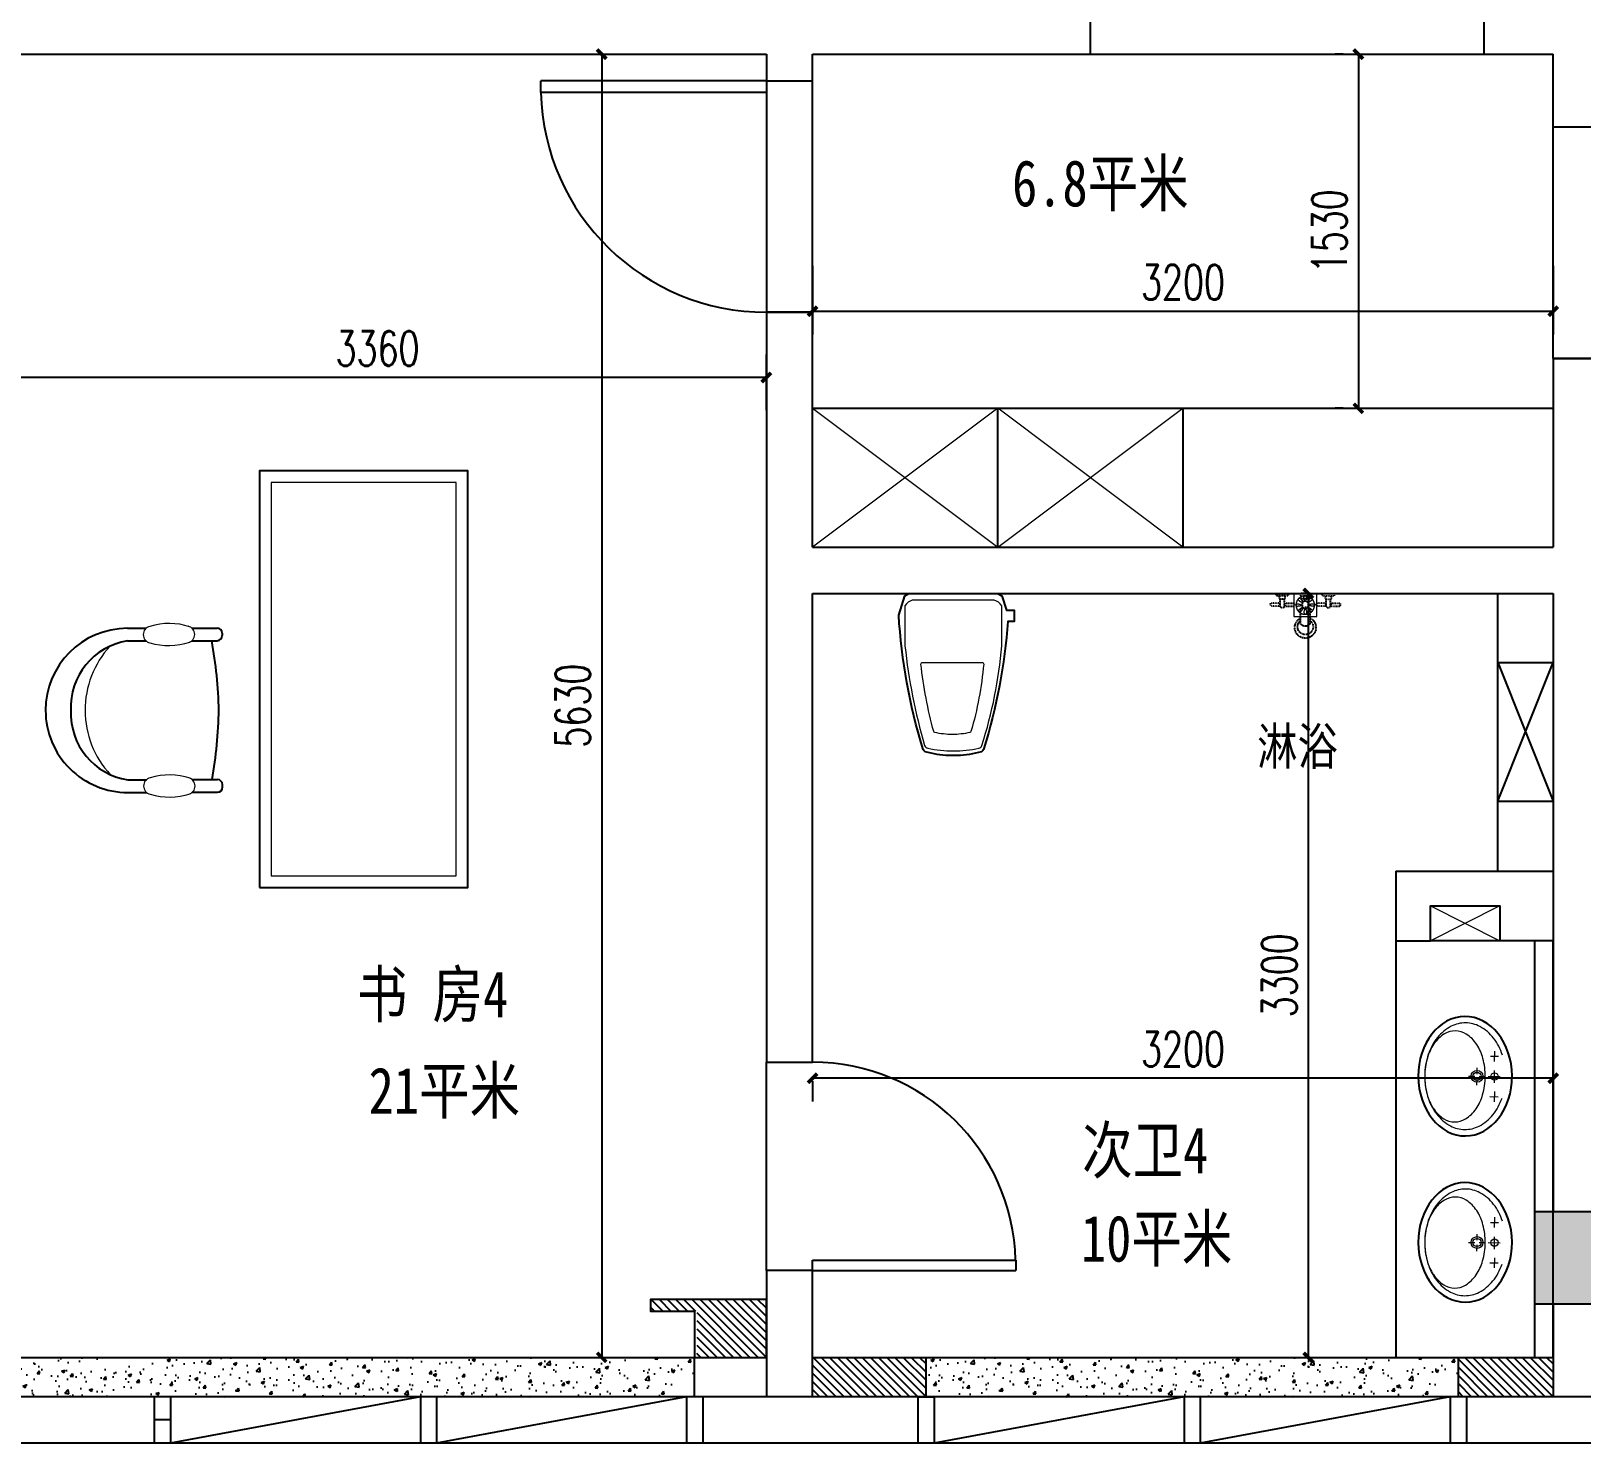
# Model space of a CAD drawing. Header units: millimetres. Extents: x 561810 to 956823, y -438984 to -391712.
# Drawn here: x 567813 to 574510, y -415003 to -408903 of the extents above; entities that cross this region are included whole.
import ezdxf

# ---------------------------------------------------------------- set-up
doc = ezdxf.new("R2010")
doc.units = ezdxf.units.MM
doc.header["$LTSCALE"] = 10
doc.header["$MEASUREMENT"] = 0
doc.linetypes.add('DOT2', pattern=[3.175, 0, -3.175])
doc.linetypes.add('HIDDEN', pattern=[9.525, 6.35, -3.175])
doc.layers.get('0').update_dxf_attribs({"linetype": 'CONTINUOUS'})
doc.layers.get('DEFPOINTS').update_dxf_attribs({"color": 1, "linetype": 'CONTINUOUS'})
for name, color, linetype in [('P-平面洁具', 1, 'CONTINUOUS'), ('PUB_DIM', 3, 'CONTINUOUS'), ('PUB_HATCH', 144, 'CONTINUOUS'), ('WALL', 7, 'CONTINUOUS'), ('WINDOW', 4, 'CONTINUOUS'), ('填充', 8, 'CONTINUOUS'), ('墙', 7, 'CONTINUOUS')]:
    doc.layers.add(name, color=color, linetype=linetype)
for name, color, linetype, lineweight in [('五金配件nj', 1, 'CONTINUOUS', 20), ('家居内线', 251, 'CONTINUOUS', 13), ('细线', 250, 'CONTINUOUS', 5)]:
    doc.layers.add(name, color=color, linetype=linetype, lineweight=lineweight)
doc.styles.add('12', font='', dxfattribs={"width": 0.8})
doc.styles.add('_TCH_DIM_T3', font='SIMPLEX', dxfattribs={"width": 0.705882, "bigfont": 'GBCBIG'})
doc.styles.get('12').set_extended_font_data('SimSun')
doc.dimstyles.new('_TCH_ARCH&&100', dxfattribs={"dimtxt": 297.5, "dimasz": 100, "dimexe": 250, "dimexo": 300, "dimgap": 126.25, "dimtad": 1, "dimdec": 0, "dimzin": 0, "dimdsep": 46, "dimtxsty": '_TCH_DIM_T3', "dimblk": 'ARCHTICK', "dimcen": 0.09, "dimclrt": 7, "dimazin": 0, "dimtfac": 1, "dimtdec": 0, "dimtix": 1, "dimtmove": 0, "dimatfit": 3, "dimldrblk": 'ARCHTICK', "dimfxl": 0, "dimtolj": 1, "dimtzin": 0, "dimarcsym": 0})

# ---------------------------------------------------------------- blocks, each defined once
blk = doc.blocks.new('$DORLIB2D$00000001')
for p, q in [((0.45, 0.975), (0.5, 0.975)), ((0.45, 0), (0.45, 0.975)), ((0.5, 0), (0.5, 0.975)), ((0.5, 0), (0.45, 0))]:
    blk.add_line(p, q)
blk.add_arc((0.475, 0), 0.975, 91.46928, 180)
blk = doc.blocks.new('yizi')
at = {"color": 140}
for p, q in [((366058.3, -33796.8), (366058.3, -33807.7)), ((366189, -33774.7), (366080, -33774.9)), ((366467.3, -33774), (366386.7, -33774.2)), ((366189.2, -33829.2), (366080.2, -33829.5)), ((366467.4, -33828.5), (366386.9, -33828.7)), ((366059.9, -34462.3), (366059.9, -34451.3)), ((366190.7, -34429.2), (366081.7, -34429.5)), ((366190.8, -34483.8), (366081.8, -34484)), ((366468.9, -34428.5), (366388.4, -34428.7)), ((366469.1, -34483.1), (366388.5, -34483.3))]:
    blk.add_line(p, q, dxfattribs=at)
for centre, radius, start, end in [((366080.1, -33796.8), 21.8, 90.14267, 180.14267), ((366080.1, -33807.7), 21.8, 180.14267, 270.14267), ((366468.2, -34128.5), 354.5, 0.14267, 90.14267), ((368085.4, -34175.1), 2012.2, 170.10779, 178.74977), ((366424.1, -34114.5), 289.3, 357.35196, 81.38442), ((368085.1, -34073.9), 2012.2, 181.53557, 190.17755), ((366424.2, -34142.7), 289.3, 278.90092, 2.93338), ((366468.2, -34128.5), 354.5, 270.14267, 0.14267), ((366081.7, -34451.3), 21.8, 90.14267, 180.14267), ((366081.7, -34462.2), 21.8, 180.14267, 270.14267)]:
    blk.add_arc(centre, radius, start, end, dxfattribs=at)
at = {"layer": '细线'}
for centre, radius, start, end in [((366288.5, -34037.1), 283.2, 73.21875, 108.55947), ((366212.9, -33801.9), 36.2, 101.96777, 258.31757), ((366363, -33801.5), 36.2, 281.96777, 78.31757), ((366287.4, -33566.2), 283.2, 251.72587, 287.06659), ((366246.2, -34127.2), 405.5, 359.87471, 42.96681), ((366246.2, -34131), 405.5, 317.31853, 0.41063), ((366214.6, -34456.4), 36.2, 101.96777, 258.31757), ((366290.2, -34691.7), 283.2, 73.21875, 108.55947), ((366364.6, -34456), 36.2, 281.96777, 78.31757), ((366289, -34220.8), 283.2, 251.72587, 287.06659)]:
    blk.add_arc(centre, radius, start, end, dxfattribs=at)
blk = doc.blocks.new('A$C4867019A')
at = {"layer": 'P-平面洁具', "color": 1, "linetype": 'DOT2', "ltscale": 5e-05}
for p, q in [((10, 276.5), (0, 276.5)), ((10, 223.7), (10, 276.5)), ((41.3, 263.2), (41.3, 298.3)), ((54.8, 263.2), (54.8, 298.3)), ((10, 223.7), (0, 223.7)), ((24.4, 262.9), (10, 262.9)), ((24.4, 237.3), (10, 237.3)), ((24.4, 237.3), (24.4, 262.9)), ((57.6, 259.4), (24.4, 259.4)), ((57.6, 240.9), (24.4, 240.9)), ((41.3, 237.1), (41.3, 202)), ((54.8, 237.1), (54.8, 202)), ((21, 165.1), (61.4, 165.1)), ((21, 137.1), (61.4, 137.1)), ((130.4, 172.1), (65.2, 172.1)), ((10, 77.5), (0, 77.5)), ((10, 77.5), (10.1, 24.7)), ((41.3, 64.2), (41.3, 99.3)), ((54.9, 64.2), (54.8, 99.3)), ((130.4, 130), (65.2, 130)), ((10.1, 24.7), (0.1, 24.7)), ((24.4, 63.9), (10, 63.9)), ((24.4, 38.3), (10.1, 38.3)), ((24.4, 63.9), (24.4, 38.3)), ((57.6, 60.4), (24.4, 60.4)), ((57.6, 41.9), (24.4, 41.8)), ((41.3, 38), (41.3, 2.9)), ((54.9, 38.1), (54.9, 2.9))]:
    blk.add_line(p, q, dxfattribs=at)
blk.add_lwpolyline([(21, 130), (0, 130), (0, 172.1), (21, 172.1)], close=True, dxfattribs=at)
for centre, radius, start, end in [((48, 292.4), 9.01, 41.26194, 138.76478), ((48, 284.7), 22.5, 252.52818, 287.49854), ((48, 215.6), 22.5, 72.52818, 107.49854), ((48, 207.9), 9.01, 221.26194, 318.76478), ((51.9, 250.1), 10.8, 301.30994, 58.71678), ((95.6, 151.1), 36.9, 157.7312, 214.75899), ((95.6, 151.1), 36.9, 145.26773, 157.7312), ((147.2, 150.6), 45.8, 206.73072, 152.02905), ((144, 150.7), 33.6, 217.97433, 140.36306), ((115.6, 151.1), 25.7, 305.17594, 54.85079), ((48.1, 93.3), 9.01, 41.26194, 138.76478), ((48.1, 85.7), 22.5, 252.52818, 287.49854), ((48.1, 16.6), 22.5, 72.52818, 107.49854), ((48.1, 8.9), 9.01, 221.26194, 318.76478), ((52, 51.1), 10.8, 301.30994, 58.71678)]:
    blk.add_arc(centre, radius, start, end, dxfattribs=at)
at = {"layer": '五金配件nj', "color": 250, "linetype": 'HIDDEN', "ltscale": 50}
for p, q in [((14.5, 156.7), (13, 156.1)), ((14.5, 146.2), (13, 146.9)), ((21.5, 172.8), (20.9, 174.3)), ((28.9, 180.2), (27.4, 180.8)), ((45.2, 186.6), (45.8, 188.1)), ((55.7, 186.6), (55.1, 188.1)), ((71.8, 179.6), (73.3, 180.2)), ((79.2, 172.2), (79.8, 173.7)), ((85.6, 155.9), (87.1, 155.3)), ((85.6, 145.4), (87.1, 146)), ((20.9, 129.9), (20.3, 128.4)), ((28.3, 122.5), (26.8, 121.9)), ((44.4, 115.5), (45, 114)), ((54.8, 115.5), (54.2, 114)), ((71.2, 121.9), (72.7, 121.3)), ((78.6, 129.3), (79.2, 127.8))]:
    blk.add_line(p, q, dxfattribs=at)
blk.add_lwpolyline([(0, 201.1), (100, 201.1), (100, 101.1), (0, 101.1)], close=True, dxfattribs=at)
for centre, radius in [((50, 151.1), 40.1), ((49.6, 151.1), 15)]:
    blk.add_circle(centre, radius, dxfattribs=at)
for centre, start, end in [((14.9, 151.5), 112.64006, 247.35994), ((25.5, 176.2), 67.64006, 202.35994), ((50.4, 186.2), 22.64006, 157.35994), ((75.2, 175.6), 337.64006, 112.35994), ((85.2, 150.6), 292.64006, 67.35994), ((24.9, 126.5), 157.64006, 292.35994), ((49.6, 115.9), 202.64006, 337.35994), ((74.6, 125.9), 247.64006, 22.35994)]:
    blk.add_arc(centre, 5, start, end, dxfattribs=at)
for centre, major_axis, start_param, end_param in [((14.5, 151.5), (-18.3, 0), 1.570796, 4.712389), ((24.6, 126.2), (-12.9, -12.9), 1.570796, 4.712389), ((25.2, 176.5), (-12.9, 12.9), 1.570796, 4.712389), ((49.6, 115.5), (0, -18.3), 1.570796, 4.712389), ((50.4, 186.6), (0, 18.3), 1.570796, 4.712389), ((75.5, 175.9), (-12.9, -12.9), -1.570796, 1.570796), ((74.9, 125.6), (-12.9, 12.9), 4.712389, 7.853982), ((85.6, 150.6), (-18.3, 0), 4.712389, 7.853982)]:
    blk.add_ellipse(centre, major_axis=major_axis, ratio=0.286893, start_param=start_param, end_param=end_param, dxfattribs=at)
blk = doc.blocks.new('_ARCHTICK')
at = {"color": 0, "linetype": 'ByBlock', "const_width": 0.4}
blk.add_lwpolyline([(-0.5, -0.5), (0.5, 0.5)], dxfattribs=at)
blk = doc.blocks.new('*D899')
at = {"layer": 'DEFPOINTS', "color": 0}
for p in [(573582.4, -409002.8), (573547.9, -410532.8), (573582.4, -410532.8)]:
    blk.add_point(p, dxfattribs=at)
at = {"layer": 'PUB_DIM', "color": 0, "lineweight": -2}
for p, q in [((573482.4, -409002.8), (573447.9, -409002.8)), ((573482.4, -410532.8), (573447.9, -410532.8))]:
    blk.add_line(p, q, dxfattribs=at)
at = {"layer": 'PUB_DIM', "color": 8, "lineweight": -2}
blk.add_line((573547.9, -409002.8), (573547.9, -410532.8), dxfattribs=at)
at = {"layer": 'PUB_DIM', "color": 8, "lineweight": -2, "xscale": 40, "yscale": 40, "zscale": 40}
for p, rotation in [((573547.9, -409002.8), 90), ((573547.9, -410532.8), 270)]:
    blk.add_blockref('_ARCHTICK', p, dxfattribs=dict(at, rotation=rotation))
at = {"layer": 'PUB_DIM', "color": 142, "insert": (573422.9, -409767.8), "char_height": 150, "attachment_point": 5, "rotation": 90, "style": '_TCH_DIM_T3'}
blk.add_mtext('\\A1;1530', dxfattribs=at)
blk = doc.blocks.new('*D900')
at = {"layer": 'DEFPOINTS', "color": 0}
for p in [(571189.9, -409816.8), (574389.9, -409816.8), (574389.9, -410113.4)]:
    blk.add_point(p, dxfattribs=at)
at = {"layer": 'PUB_DIM', "color": 0, "lineweight": -2}
for p, q in [((571189.9, -409916.8), (571189.9, -410213.4)), ((574389.9, -409916.8), (574389.9, -410213.4))]:
    blk.add_line(p, q, dxfattribs=at)
at = {"layer": 'PUB_DIM', "color": 8, "lineweight": -2}
blk.add_line((571189.9, -410113.4), (574389.9, -410113.4), dxfattribs=at)
at = {"layer": 'PUB_DIM', "color": 8, "lineweight": -2, "xscale": 40, "yscale": 40, "zscale": 40, "rotation": 180}
blk.add_blockref('_ARCHTICK', (571189.9, -410113.4), dxfattribs=at)
at = {"layer": 'PUB_DIM', "color": 8, "lineweight": -2, "xscale": 40, "yscale": 40, "zscale": 40}
blk.add_blockref('_ARCHTICK', (574389.9, -410113.4), dxfattribs=at)
at = {"layer": 'PUB_DIM', "color": 142, "insert": (572789.9, -409988.4), "char_height": 150, "attachment_point": 5, "style": '_TCH_DIM_T3'}
blk.add_mtext('\\A1;3200', dxfattribs=at)
blk = doc.blocks.new('*D901')
at = {"layer": 'DEFPOINTS', "color": 0}
for p in [(567629.7, -410399.6), (567629.7, -410640.1), (570989.9, -410640.1)]:
    blk.add_point(p, dxfattribs=at)
at = {"layer": 'PUB_DIM', "color": 0, "lineweight": -2}
for p, q in [((567629.7, -410540.1), (567629.7, -410299.6)), ((570989.9, -410540.1), (570989.9, -410299.6))]:
    blk.add_line(p, q, dxfattribs=at)
at = {"layer": 'PUB_DIM', "color": 8, "lineweight": -2}
blk.add_line((570989.9, -410399.6), (567629.7, -410399.6), dxfattribs=at)
at = {"layer": 'PUB_DIM', "color": 8, "lineweight": -2, "xscale": 40, "yscale": 40, "zscale": 40, "rotation": 180}
blk.add_blockref('_ARCHTICK', (567629.7, -410399.6), dxfattribs=at)
at = {"layer": 'PUB_DIM', "color": 8, "lineweight": -2, "xscale": 40, "yscale": 40, "zscale": 40}
blk.add_blockref('_ARCHTICK', (570989.9, -410399.6), dxfattribs=at)
at = {"layer": 'PUB_DIM', "color": 142, "insert": (569309.8, -410274.6), "char_height": 150, "attachment_point": 5, "style": '_TCH_DIM_T3'}
blk.add_mtext('\\A1;3360', dxfattribs=at)
blk = doc.blocks.new('*D902')
at = {"layer": 'DEFPOINTS', "color": 0}
for p in [(569696.9, -409002.8), (569696.9, -414632.8), (570278.4, -414632.8)]:
    blk.add_point(p, dxfattribs=at)
at = {"layer": 'PUB_DIM', "color": 0, "lineweight": -2}
for p, q in [((569796.9, -409002.8), (570378.4, -409002.8)), ((569796.9, -414632.8), (570378.4, -414632.8))]:
    blk.add_line(p, q, dxfattribs=at)
at = {"layer": 'PUB_DIM', "color": 8, "lineweight": -2}
blk.add_line((570278.4, -409002.8), (570278.4, -414632.8), dxfattribs=at)
at = {"layer": 'PUB_DIM', "color": 8, "lineweight": -2, "xscale": 40, "yscale": 40, "zscale": 40}
for p, rotation in [((570278.4, -409002.8), 90), ((570278.4, -414632.8), 270)]:
    blk.add_blockref('_ARCHTICK', p, dxfattribs=dict(at, rotation=rotation))
at = {"layer": 'PUB_DIM', "color": 142, "insert": (570153.4, -411817.8), "char_height": 150, "attachment_point": 5, "rotation": 90, "style": '_TCH_DIM_T3'}
blk.add_mtext('\\A1;5630', dxfattribs=at)
blk = doc.blocks.new('*D943')
at = {"layer": 'DEFPOINTS', "color": 0}
for p in [(572900.4, -411332.8), (572900.4, -414632.8), (573331.4, -414632.8)]:
    blk.add_point(p, dxfattribs=at)
at = {"layer": 'PUB_DIM', "color": 0, "lineweight": -2}
for p, q in [((573000.4, -411332.8), (573431.4, -411332.8)), ((573000.4, -414632.8), (573431.4, -414632.8))]:
    blk.add_line(p, q, dxfattribs=at)
at = {"layer": 'PUB_DIM', "color": 8, "lineweight": -2}
blk.add_line((573331.4, -411332.8), (573331.4, -414632.8), dxfattribs=at)
at = {"layer": 'PUB_DIM', "color": 8, "lineweight": -2, "xscale": 40, "yscale": 40, "zscale": 40}
for p, rotation in [((573331.4, -411332.8), 90), ((573331.4, -414632.8), 270)]:
    blk.add_blockref('_ARCHTICK', p, dxfattribs=dict(at, rotation=rotation))
at = {"layer": 'PUB_DIM', "color": 142, "insert": (573206.4, -412982.8), "char_height": 150, "attachment_point": 5, "rotation": 90, "style": '_TCH_DIM_T3'}
blk.add_mtext('\\A1;3300', dxfattribs=at)
blk = doc.blocks.new('*D944')
at = {"layer": 'DEFPOINTS', "color": 0}
for p in [(571189.9, -413340.3), (574389.9, -413340.3), (571189.9, -413426.9)]:
    blk.add_point(p, dxfattribs=at)
at = {"layer": 'PUB_DIM', "color": 8, "lineweight": -2}
blk.add_line((574389.9, -413426.9), (571189.9, -413426.9), dxfattribs=at)
at = {"layer": 'PUB_DIM', "color": 0, "lineweight": -2}
for p, q in [((571189.9, -413440.3), (571189.9, -413526.9)), ((574389.9, -413440.3), (574389.9, -413526.9))]:
    blk.add_line(p, q, dxfattribs=at)
at = {"layer": 'PUB_DIM', "color": 8, "lineweight": -2, "xscale": 40, "yscale": 40, "zscale": 40, "rotation": 180}
blk.add_blockref('_ARCHTICK', (571189.9, -413426.9), dxfattribs=at)
at = {"layer": 'PUB_DIM', "color": 8, "lineweight": -2, "xscale": 40, "yscale": 40, "zscale": 40}
blk.add_blockref('_ARCHTICK', (574389.9, -413426.9), dxfattribs=at)
at = {"layer": 'PUB_DIM', "color": 142, "insert": (572789.9, -413301.9), "char_height": 150, "attachment_point": 5, "style": '_TCH_DIM_T3'}
blk.add_mtext('\\A1;3200', dxfattribs=at)

msp = doc.modelspace()

# ---------------------------------------------------------------- hatches: boundary and pattern name
h = msp.add_hatch()
h.set_pattern_fill('ANSI31', color=250, scale=200, angle=-90, style=0)
h.set_pattern_definition([(315, (570989.9, -414632.755), (17.67767, 17.67767), [])])
h.paths.add_polyline_path([(567549.9, -414432.8), (567749.9, -414432.8), (567749.9, -414382.8), (567249.9, -414382.8), (567249.9, -414632.8), (567549.9, -414632.8)])
h.paths.add_polyline_path([(570989.9, -414382.8), (570489.9, -414382.8), (570489.9, -414432.8), (570689.9, -414432.8), (570689.9, -414632.8), (570989.9, -414632.8)])
h = msp.add_hatch()
h.set_pattern_fill('AR-CONC', color=250, scale=20, style=0)
h.set_pattern_definition([(50, (570679.9, -414802.76), (143.452, -12.5504), [15, -165]), (355, (570679.9, -414802.76), (-27.75, 150.4384), [12, -132]), (100.4514, (570691.86, -414803.8), (115.702, 137.888), [12.748, -140.2284]), (46.184, (570679.9, -414762.76), (213.448, -33.104), [22.5, -247.5]), (96.6356, (570697.69, -414765.51), (186.933, 194.824), [19.122, -210.343]), (351.184, (570679.9, -414762.76), (186.932, 194.824), [18, -198]), (21, (570699.9, -414772.76), (119.3814, -80.5238), [15, -165]), (326, (570699.9, -414772.76), (48.663, 145.03), [12, -132]), (71.4514, (570709.85, -414779.47), (168.0445, 64.506), [12.748, -140.2284]), (37.5, (570679.9, -414802.755), (2.432, 66.5788), [0, -130.4, 0, -134, 0, -132.5]), (7.5, (570679.9, -414802.755), (52.6139, 78.8823), [0, -76.4, 0, -127.4, 0, -50.5]), (327.5, (570635.3, -414802.755), (106.7645, -4.511), [0, -50, 0, -156, 0, -207]), (317.5, (570615.3, -414802.755), (116.6372, 20.021), [0, -65, 0, -103.6, 0, -147])])
h.paths.add_polyline_path([(570679.9, -414802.8), (570679.9, -414632.8), (567379.9, -414632.8), (567379.9, -414802.8), (567414.9, -414802.8)])
h = msp.add_hatch()
h.set_pattern_fill('ANSI31', color=250, scale=200, angle=-90, style=0)
h.set_pattern_definition([(315, (571679.9, -414802.755), (17.6777, 17.6777), [])])
h.paths.add_polyline_path([(571189.9, -414632.8), (571189.9, -414802.8), (571679.9, -414802.8), (571679.9, -414632.8)])
h = msp.add_hatch()
h.set_pattern_fill('AR-CONC', color=250, scale=20, style=0)
h.set_pattern_definition([(50, (573979.9, -414802.76), (143.452, -12.5504), [15, -165]), (355, (573979.9, -414802.76), (-27.75, 150.438), [12, -132]), (100.4514, (573991.86, -414803.8), (115.702, 137.888), [12.748, -140.228]), (46.184, (573979.9, -414762.76), (213.448, -33.104), [22.5, -247.5]), (96.636, (573997.69, -414765.51), (186.933, 194.824), [19.122, -210.343]), (351.184, (573979.9, -414762.76), (186.932, 194.824), [18, -198]), (21, (573999.9, -414772.76), (119.3814, -80.524), [15, -165]), (326, (573999.9, -414772.76), (48.663, 145.03), [12, -132]), (71.4514, (574009.85, -414779.47), (168.0445, 64.506), [12.748, -140.228]), (37.5, (573979.9, -414802.755), (2.432, 66.5788), [0, -130.4, 0, -134, 0, -132.5]), (7.5, (573979.9, -414802.755), (52.614, 78.8823), [0, -76.4, 0, -127.4, 0, -50.5]), (327.5, (573935.3, -414802.755), (106.7645, -4.511), [0, -50, 0, -156, 0, -207]), (317.5, (573915.3, -414802.755), (116.6372, 20.021), [0, -65, 0, -103.6, 0, -147])])
h.paths.add_polyline_path([(571679.9, -414632.8), (571679.9, -414802.8), (571714.9, -414802.8), (573979.9, -414802.8), (573979.9, -414632.8)])
h = msp.add_hatch()
h.set_pattern_fill('ANSI31', color=250, scale=200, angle=-90, style=0)
h.set_pattern_definition([(315, (574389.9, -414802.755), (17.6777, 17.6777), [])])
h.paths.add_polyline_path([(573979.9, -414632.8), (573979.9, -414802.8), (574014.9, -414802.8), (574389.9, -414802.8), (574389.9, -414632.8)])
at = {"layer": 'PUB_HATCH'}
h = msp.add_hatch(color=256, dxfattribs=at)
h.paths.add_polyline_path([(574309.9, -414402.8), (574309.9, -414002.8), (574709.9, -414002.8), (574709.9, -414402.8)])
h.paths.add_polyline_path([(562449.9, -414402.8), (562449.9, -414002.8), (562849.9, -414002.8), (562849.9, -414402.8)])
h.paths.add_polyline_path([(562449.9, -409202.8), (562449.9, -408802.8), (562849.9, -408802.8), (562849.9, -409202.8)])
h.paths.add_polyline_path([(562449.9, -402742.8), (562449.9, -402342.8), (562849.9, -402342.8), (562849.9, -402742.8)])
h.paths.add_polyline_path([(598159.9, -402742.8), (598159.9, -402342.8), (598559.9, -402342.8), (598559.9, -402742.8)])
h.paths.add_polyline_path([(598159.9, -409202.8), (598159.9, -408802.8), (598559.9, -408802.8), (598559.9, -409202.8)])
h.paths.add_polyline_path([(598159.9, -414402.8), (598159.9, -414002.8), (598559.9, -414002.8), (598559.9, -414402.8)])
h.paths.add_polyline_path([(586299.9, -414402.8), (586299.9, -414002.8), (586699.9, -414002.8), (586699.9, -414402.8)])

# ---------------------------------------------------------------- linework, layer by layer
for p, q in [((574149.9, -412532.8), (574149.9, -411332.8)), ((573709.9, -412532.8), (573709.9, -412832.8)), ((574309.9, -414632.8), (574309.9, -412832.8))]:
    msp.add_line(p, q)
at = {"color": 1}
for p, q in [((568344.9, -414802.8), (568344.9, -415002.8)), ((568414.9, -414802.8), (568414.9, -415002.8)), ((569494.9, -414802.8), (568414.9, -415002.8)), ((569494.9, -414802.8), (569494.9, -415002.8)), ((569564.9, -414802.8), (569564.9, -415002.8)), ((570644.9, -414802.8), (569564.9, -415002.8)), ((570644.9, -414802.8), (570644.9, -415002.8)), ((570714.9, -414802.8), (570714.9, -415002.8)), ((571644.9, -414802.8), (571644.9, -415002.8)), ((571714.9, -414802.8), (571714.9, -415002.8)), ((572794.9, -414802.8), (571714.9, -415002.8)), ((572794.9, -414802.8), (572794.9, -415002.8)), ((572864.9, -414802.8), (572864.9, -415002.8)), ((573944.9, -414802.8), (572864.9, -415002.8)), ((573944.9, -414802.8), (573944.9, -415002.8)), ((574014.9, -414802.8), (573944.9, -414802.8)), ((574014.9, -414802.8), (574014.9, -415002.8)), ((568414.9, -414902.8), (568344.9, -414902.8))]:
    msp.add_line(p, q, dxfattribs=at)
for points in [[(573709.9, -412532.8), (574389.9, -412532.8), (574389.9, -412832.8), (574159.9, -412832.8)], [(573709.9, -412832.8), (573859.9, -412832.8), (573859.9, -412682.8), (574159.9, -412682.8), (574159.9, -412832.8)]]:
    msp.add_lwpolyline(points)
for points in [[(570714.9, -414802.8), (570644.9, -414802.8)], [(571644.9, -414802.8), (571714.9, -414802.8)]]:
    msp.add_lwpolyline(points, dxfattribs=at)
at = {"layer": 'WALL'}
for p, q in [((572390.2, -409002.8), (572390.2, -408802.8)), ((574090.2, -408802.8), (574090.2, -409002.8)), ((567649.9, -409002.8), (570989.9, -409002.8)), ((570989.9, -409002.8), (570989.9, -409117.8)), ((571189.9, -409002.8), (572390.2, -409002.8)), ((571189.9, -409117.8), (571189.9, -409002.8)), ((574090.2, -409002.8), (574389.9, -409002.8)), ((574389.9, -409317.8), (574389.9, -409002.8)), ((570989.9, -409117.8), (571189.9, -409117.8)), ((574589.9, -409317.8), (574389.9, -409317.8)), ((571189.9, -410117.8), (570989.9, -410117.8)), ((570989.9, -410117.8), (571189.9, -410117.8)), ((570989.9, -410117.8), (570989.9, -413357.8)), ((571189.9, -411132.8), (571189.9, -410117.8)), ((574389.9, -410317.8), (574389.9, -411132.8)), ((574389.9, -410317.8), (574589.9, -410317.8)), ((574589.9, -410317.8), (574389.9, -410317.8)), ((574389.9, -410532.8), (574389.9, -411132.8)), ((571189.9, -411132.8), (574389.9, -411132.8)), ((571189.9, -413357.8), (571189.9, -411332.8)), ((571189.9, -411332.8), (574389.9, -411332.8)), ((574389.9, -411332.8), (574389.9, -414002.8)), ((570989.9, -413357.8), (571189.9, -413357.8)), ((571189.9, -414257.8), (570989.9, -414257.8)), ((570989.9, -414257.8), (570989.9, -414802.8)), ((571189.9, -414802.8), (571189.9, -414257.8)), ((574389.9, -414402.8), (574389.9, -414802.8)), ((570679.9, -414632.8), (570989.9, -414632.8)), ((571189.9, -414632.8), (574389.9, -414632.8)), ((573979.9, -414802.8), (573979.9, -414632.8))]:
    msp.add_line(p, q, dxfattribs=at)
for points in [[(574309.9, -414402.8), (574309.9, -414002.8), (574709.9, -414002.8), (574709.9, -414402.8), (574309.9, -414402.8)], [(570679.9, -414802.8), (570679.9, -414632.8)], [(571679.9, -414802.8), (571679.9, -414632.8)]]:
    msp.add_lwpolyline(points, dxfattribs=at)
at = {"layer": 'WINDOW'}
for p, q in [((599009.9, -414802.8), (562009.9, -414802.8)), ((599129.9, -415002.8), (561809.9, -415002.8))]:
    msp.add_line(p, q, dxfattribs=at)
at = {"layer": '填充', "color": 142, "ltscale": 0.01}
for p, q in [((571189.9, -410532.8), (574389.9, -410532.8)), ((571989.9, -411132.8), (571989.9, -410532.8)), ((572789.9, -410532.8), (572789.9, -411132.8)), ((574149.9, -411630.3), (574389.9, -411630.3)), ((574149.9, -412230.3), (574389.9, -412230.3)), ((573709.9, -412832.8), (573709.9, -414632.8)), ((574389.9, -414632.8), (574389.9, -412832.8)), ((567379.9, -414632.8), (570679.9, -414632.8))]:
    msp.add_line(p, q, dxfattribs=at)
msp.add_lwpolyline([(568799.7, -412602.8), (569699.7, -412602.8), (569699.7, -410802.8), (568799.7, -410802.8)], close=True, dxfattribs=at)
msp.add_lwpolyline([(571587.7, -411342.8), (571606.3, -411332.8), (571797.8, -411332.8), (571989.4, -411332.8), (572007.9, -411342.8), (572027, -411404.3), (572060.8, -411404.3), (572060.8, -411453.8), (572033.1, -411453.8, -0.057211), (571929.3, -412002.9, -0.172572), (571919.3, -412017.2, -0.053902), (571816.4, -412032.9), (571797.8, -412032.9), (571779.2, -412032.9, -0.053902), (571676.3, -412017.2, -0.172572), (571666.3, -412002.9, -0.059878), (571562, -411425.7)], format="xyb", close=True, dxfattribs=at)
for points in [[(574159.9, -412832.8), (573859.9, -412832.8)], [(570989.9, -414632.8), (570989.9, -414382.8), (570489.9, -414382.8), (570489.9, -414432.8), (570679.9, -414432.8), (570679.9, -414632.8)]]:
    msp.add_lwpolyline(points, dxfattribs=at)
at = {"layer": '填充', "color": 142, "ltscale": 0.01, "extrusion": (0, 0, -1)}
for centre in [(574009.4, -413418.1), (574009.4, -414136.1)]:
    msp.add_ellipse(centre, major_axis=(-1.4, 258.2), ratio=0.784654, dxfattribs=at)
at = {"layer": '墙', "color": 250}
for p, q in [((572390.2, -409002.8), (574090.2, -409002.8)), ((570989.9, -409117.8), (570989.9, -410117.8)), ((571189.9, -410117.8), (571189.9, -409117.8)), ((574389.9, -410317.8), (574389.9, -409317.8)), ((574149.9, -411630.3), (574389.9, -412230.3)), ((574149.9, -412230.3), (574389.9, -411630.3)), ((570989.9, -414257.8), (570989.9, -413357.8))]:
    msp.add_line(p, q, dxfattribs=at)
at = {"layer": '家居内线', "color": 251}
for p, q in [((574159.9, -412682.8), (573859.9, -412832.8)), ((573859.9, -412682.8), (574159.9, -412832.8)), ((574118.2, -413331.6), (574153.2, -413331.9)), ((574136.6, -413354.2), (574137, -413309.9)), ((574023.5, -413418.3), (574051, -413418.5)), ((574060.9, -413408.8), (574061.1, -413382.7)), ((574070.5, -413418.7), (574095.8, -413418.9)), ((574108.1, -413419), (574160.5, -413419.5)), ((574135.8, -413447.5), (574136.3, -413393.8)), ((574060.4, -413456.2), (574060.7, -413428.3)), ((574135.5, -413484.3), (574135.1, -413528.6)), ((574116.6, -413506.5), (574151.6, -413506.9)), ((574118.2, -414049.6), (574153.2, -414049.9)), ((574136.6, -414072.1), (574137, -414027.8)), ((574023.5, -414136.2), (574051, -414136.4)), ((574060.4, -414174.1), (574060.7, -414146.3)), ((574060.9, -414126.8), (574061.1, -414100.6)), ((574070.5, -414136.6), (574095.8, -414136.8)), ((574108.1, -414136.9), (574160.5, -414137.4)), ((574135.8, -414165.4), (574136.3, -414111.8)), ((574116.6, -414224.5), (574151.6, -414224.8)), ((574135.5, -414202.2), (574135.1, -414246.5))]:
    msp.add_line(p, q, dxfattribs=at)
for centre, radius in [((574060.8, -413418.6), 25.6), ((574060.8, -413418.6), 17.7), ((574136.1, -413419.3), 15.9), ((574060.8, -414136.5), 25.6), ((574060.8, -414136.5), 17.7), ((574136.1, -414137.2), 15.9)]:
    msp.add_circle(centre, radius, dxfattribs=at)
for centre, radius, start, end in [((574034.7, -413367.7), 185.9, 117.32283, 141.37412), ((574010.2, -413320.3), 132.6, 89.49239, 117.32283), ((574010.2, -413320.3), 132.6, 61.66196, 89.49239), ((573984.9, -413367.3), 185.9, 37.61067, 61.66196), ((574049.1, -413397.4), 211.1, 145.89224, 164.10525), ((574073.5, -413398.7), 235.6, 141.37412, 161.48832), ((573998.2, -413362.9), 149.7, 121.43337, 145.89224), ((573966.5, -413310.9), 88.7, 89.49239, 121.43337), ((573966.5, -413310.9), 88.7, 57.55142, 89.49239), ((573933.7, -413362.4), 149.7, 33.09255, 57.55142), ((573882.3, -413395.9), 211.1, 14.87953, 33.09255), ((573945.6, -413397.6), 235.6, 17.49647, 37.61067), ((574134.8, -413419.2), 300.3, 161.48832, 179.49239), ((574129.8, -413420.4), 295, 164.10525, 179.49239), ((573801.2, -413417.5), 295, 359.49239, 14.87953), ((574134.8, -413419.2), 300.3, 179.49239, 197.49647), ((574129.8, -413420.4), 295, 179.49239, 194.87953), ((573801.2, -413417.5), 295, 344.10525, 359.49239), ((574048.7, -413441.9), 211.1, 194.87953, 213.09255), ((574073.1, -413438.7), 235.6, 197.49647, 217.61067), ((573881.9, -413440.4), 211.1, 325.89224, 344.10525), ((573945.2, -413437.6), 235.6, 321.37412, 341.48832), ((573997.3, -413475.5), 149.7, 213.09255, 237.55142), ((574033.8, -413469), 185.9, 217.61067, 241.66196), ((573964.5, -413526.9), 88.7, 237.55142, 269.49239), ((573964.5, -413526.9), 88.7, 269.49239, 301.43337), ((573932.8, -413474.9), 149.7, 301.43337, 325.89224), ((573984, -413468.6), 185.9, 297.32283, 321.37412), ((574008.5, -413515.9), 132.6, 241.66196, 269.49239), ((574008.5, -413515.9), 132.6, 269.49239, 297.32283), ((573998.2, -414080.9), 149.7, 121.43337, 145.89224), ((574034.7, -414085.6), 185.9, 117.32283, 141.37412), ((573966.5, -414028.8), 88.7, 89.49239, 121.43337), ((574010.2, -414038.3), 132.6, 89.49239, 117.32283), ((573966.5, -414028.8), 88.7, 57.55142, 89.49239), ((574010.2, -414038.3), 132.6, 61.66196, 89.49239), ((573933.7, -414080.3), 149.7, 33.09255, 57.55142), ((573984.9, -414085.2), 185.9, 37.61067, 61.66196), ((574049.1, -414115.3), 211.1, 145.89224, 164.10525), ((574073.5, -414116.6), 235.6, 141.37412, 161.48832), ((573882.3, -414113.8), 211.1, 14.87953, 33.09255), ((573945.6, -414115.5), 235.6, 17.49647, 37.61067), ((574134.8, -414137.2), 300.3, 161.48832, 179.49239), ((574129.8, -414138.3), 295, 164.10525, 179.49239), ((573801.2, -414135.4), 295, 359.49239, 14.87953), ((574134.8, -414137.2), 300.3, 179.49239, 197.49647), ((574129.8, -414138.3), 295, 179.49239, 194.87953), ((573801.2, -414135.4), 295, 344.10525, 359.49239), ((574048.7, -414159.8), 211.1, 194.87953, 213.09255), ((573881.9, -414158.4), 211.1, 325.89224, 344.10525), ((574073.1, -414156.6), 235.6, 197.49647, 217.61067), ((573997.3, -414193.4), 149.7, 213.09255, 237.55142), ((573932.8, -414192.8), 149.7, 301.43337, 325.89224), ((573945.2, -414155.5), 235.6, 321.37412, 341.48832), ((574033.8, -414186.9), 185.9, 217.61067, 241.66196), ((573964.5, -414244.8), 88.7, 237.55142, 269.49239), ((574008.5, -414233.8), 132.6, 241.66196, 269.49239), ((573964.5, -414244.8), 88.7, 269.49239, 301.43337), ((574008.5, -414233.8), 132.6, 269.49239, 297.32283), ((573984, -414186.5), 185.9, 297.32283, 321.37412)]:
    msp.add_arc(centre, radius, start, end, dxfattribs=at)
at = {"layer": '细线'}
for points in [[(571189.9, -410532.8), (571989.9, -411132.8), (572789.9, -410532.8)], [(572789.9, -411132.8), (571989.9, -410532.8), (571189.9, -411132.8)]]:
    msp.add_lwpolyline(points, dxfattribs=at)
msp.add_lwpolyline([(568849.7, -412552.8), (569649.7, -412552.8), (569649.7, -410852.8), (568849.7, -410852.8)], close=True, dxfattribs=at)
msp.add_lwpolyline([(572006.8, -411386, 0.209294), (571975, -411361.9), (571620.7, -411361.9, 0.209294), (571588.9, -411386), (571588.9, -411559.4, 0.04506), (571674, -411988.9, 0.266533), (571687.5, -412001, 0.055623), (571797.8, -412013.2, 0.055623), (571908.2, -412001, 0.264903), (571921.6, -411989, 0.056066), (572006.8, -411559.3), (572006.8, -411386)], format="xyb", dxfattribs=at)
msp.add_lwpolyline([(571869.4, -411933.4, -0.055659), (571793.5, -411941.8, -0.055659), (571717.6, -411933.4, -0.262781), (571712.9, -411929.2, -0.038851), (571658.1, -411637.5, -0.448495), (571664.4, -411630.5), (571922.7, -411630.5, -0.443207), (571929, -411637.4, -0.048402), (571874.1, -411929.2, -0.262781)], format="xyb", close=True, dxfattribs=at)

# ---------------------------------------------------------------- block references
at = {"color": 250, "linetype": 'ByBlock', "xscale": -1, "rotation": 90}
msp.add_blockref('A$C4867019A', (573469.6, -411332.7), dxfattribs=at)
at = {"layer": 'WINDOW'}
for p, xscale, yscale, zscale, rotation in [((570989.9, -409617.8), -1000, -1000, 1000, 270), ((571189.9, -413807.8), -900, -900, -900, 90)]:
    msp.add_blockref('$DORLIB2D$00000001', p, dxfattribs=dict(at, xscale=xscale, yscale=yscale, zscale=zscale, rotation=rotation))
at = {"layer": '填充', "color": 142, "ltscale": 0.01, "rotation": 180}
msp.add_blockref('yizi', (934698.3, -445966.2), dxfattribs=at)

# ---------------------------------------------------------------- texts
at = {"layer": '填充', "color": 142, "ltscale": 0.01, "style": '12', "width": 0.8}
for s, height, p in [('6.8平米', 200, (572051.7, -409660.2)), ('淋浴', 160, (573110.2, -412072.9)), ('书 房4', 200, (569220.4, -413164.2)), ('21平米', 200, (569271.7, -413580.2)), ('次卫4', 200, (572354.2, -413837.7)), ('10平米', 200, (572349.2, -414219.2))]:
    msp.add_text(s, height=height, dxfattribs=at).set_placement(p)

# ---------------------------------------------------------------- dimensions: what is measured, and where the dimension line sits
at = {"layer": 'PUB_DIM', "color": 8}
for base, p1, p2, picture, middle in [((570278.4, -414632.8), (569696.9, -409002.8), (569696.9, -414632.8), '*D902', (570153.4, -411817.8)), ((573547.9, -410532.8), (573582.4, -409002.8), (573582.4, -410532.8), '*D899', (573422.9, -409767.8)), ((573331.4, -414632.8), (572900.4, -411332.8), (572900.4, -414632.8), '*D943', (573206.4, -412982.8))]:
    dim = msp.add_linear_dim(base=base, p1=p1, p2=p2, angle=90, dimstyle='_TCH_ARCH&&100', override={"dimtxt": 150, "dimasz": 40, "dimexe": 100, "dimexo": 100, "dimgap": 50, "dimclrd": 8, "dimclrt": 142}, dxfattribs=at)
    dim.commit()
    dim.dimension.update_dxf_attribs({"geometry": picture, "text_midpoint": middle})
for base, p1, p2, picture, middle in [((574389.9, -410113.4), (571189.9, -409816.8), (574389.9, -409816.8), '*D900', (572789.9, -409988.4)), ((567629.7, -410399.6), (570989.9, -410640.1), (567629.7, -410640.1), '*D901', (569309.8, -410274.6)), ((571189.9, -413426.9), (574389.9, -413340.3), (571189.9, -413340.3), '*D944', (572789.9, -413301.9))]:
    dim = msp.add_linear_dim(base=base, p1=p1, p2=p2, dimstyle='_TCH_ARCH&&100', override={"dimtxt": 150, "dimasz": 40, "dimexe": 100, "dimexo": 100, "dimgap": 50, "dimclrd": 8, "dimclrt": 142}, dxfattribs=at)
    dim.commit()
    dim.dimension.update_dxf_attribs({"geometry": picture, "text_midpoint": middle})

doc.saveas('drawing.dxf')
